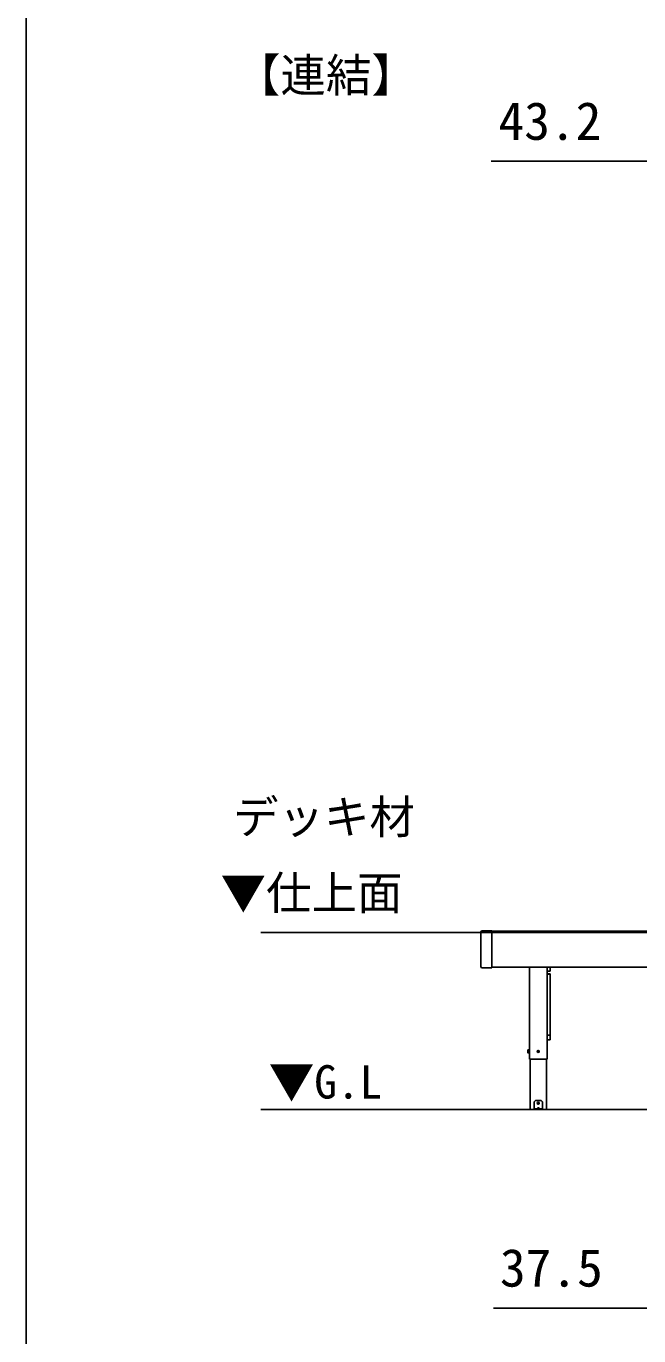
# Model space of a CAD drawing. Units: millimetres, scale not verified. Extents: x -10500 to 10500, y -15600 to 15524.
# Drawn here: x -10500 to -8075, y -11614 to -6435 of the extents above; entities that cross this region are included whole.
import ezdxf
from ezdxf.enums import TextEntityAlignment as Align

# ---------------------------------------------------------------- set-up
doc = ezdxf.new("R2010")
doc.units = ezdxf.units.MM
doc.header["$LTSCALE"] = 80
for name, color, linetype in [('0-2_USER1', 3, 'Continuous'), ('0-4_YKK_A1', 4, 'Continuous'), ('0-5_YKK_D', 6, 'Continuous'), ('0-6_YKK_ZWAK', 7, 'Continuous')]:
    doc.layers.add(name, color=color, linetype=linetype)
doc.styles.add('ＭＳ ゴシック', font='')
doc.styles.get('ＭＳ ゴシック').set_extended_font_data('MS Gothic')

msp = doc.modelspace()

# ---------------------------------------------------------------- linework, layer by layer
at = {"layer": '0-4_YKK_A1'}
for p, q in [((400.66, -10019.51), (-9571.02, -10019.51)), ((-8700, -10155.59), (-8700, -10015.42)), ((-8699.61, -10014.62), (-8699.71, -10014.72)), ((-8699.61, -10014.62), (-8697.39, -10012.4)), ((-8697.29, -10012.3), (-8697.39, -10012.4)), ((-8696.59, -10012.01), (-8658, -10012.01)), ((-8657, -10013.01), (-8657, -10015.42)), ((-6488, -10014.51), (-8657, -10014.51)), ((-8699.71, -10156.3), (-8699.61, -10156.4)), ((-8697.39, -10158.62), (-8699.61, -10156.4)), ((-8697.39, -10158.62), (-8697.29, -10158.72)), ((-8658, -10159.01), (-8696.59, -10159.01)), ((-6488, -10156.51), (-8657, -10156.51)), ((-8508.08, -10156.51), (-8508.08, -10519.51)), ((-8508, -10156.51), (-8508, -10519.51)), ((-8438, -10156.51), (-8438, -10519.51)), ((-8438, -10156.51), (-8438, -10519.51)), ((-8437.92, -10156.51), (-8437.92, -10519.51)), ((-8437.2, -10171.71), (-8426.8, -10171.71)), ((-8426.8, -10182.85), (-8437.2, -10182.85)), ((-8426.8, -10183.1), (-8437.2, -10183.1)), ((-8427, -10183.47), (-8437, -10183.47)), ((-8426, -10425.09), (-8426, -10184.39)), ((-8425.8, -10170.71), (-8425.8, -10156.51)), ((-8425.8, -10183.85), (-8425.8, -10201)), ((-8437.2, -10424.72), (-8426.8, -10424.72)), ((-8437.2, -10443.8), (-8426.8, -10443.8)), ((-8425.8, -10425.65), (-8425.8, -10425.78)), ((-8425.8, -10425.78), (-8425.8, -10426.31)), ((-8425.8, -10426.31), (-8425.8, -10428.87)), ((-8425.8, -10428.87), (-8425.8, -10440.56)), ((-8514.8, -10484.51), (-8514.35, -10483.73)), ((-8514.8, -10484.51), (-8514.8, -10494.51)), ((-8514.35, -10483.73), (-8510.8, -10483.73)), ((-8514.35, -10486.62), (-8510.8, -10486.62)), ((-8514.35, -10492.4), (-8510.8, -10492.4)), ((-8510.8, -10483.73), (-8510.8, -10495.28)), ((-8509.6, -10483.26), (-8508, -10483.26)), ((-8475.24, -10489.01), (-8474.14, -10488.99)), ((-8475.24, -10490.01), (-8474.14, -10490.03)), ((-8474.14, -10488.99), (-8473.62, -10488.89)), ((-8474.14, -10490.03), (-8473.62, -10490.13)), ((-8473.52, -10488.37), (-8473.62, -10488.89)), ((-8473.52, -10490.65), (-8473.62, -10490.13)), ((-8473.5, -10487.26), (-8473.52, -10488.37)), ((-8473.5, -10491.75), (-8473.52, -10490.65)), ((-8472.5, -10487.26), (-8472.48, -10488.37)), ((-8472.5, -10491.75), (-8472.48, -10490.65)), ((-8472.48, -10488.37), (-8472.38, -10488.89)), ((-8472.48, -10490.65), (-8472.38, -10490.13)), ((-8471.86, -10488.99), (-8472.38, -10488.89)), ((-8471.86, -10490.03), (-8472.38, -10490.13)), ((-8470.76, -10489.01), (-8471.86, -10488.99)), ((-8470.76, -10490.01), (-8471.86, -10490.03)), ((-8437.92, -10519.51), (-8508.08, -10519.51)), ((-8505.65, -10519.51), (-8505.65, -10719.51)), ((-8440.35, -10519.51), (-8440.35, -10719.51)), ((404.73, -10719.51), (-9571.02, -10719.51)), ((-8440.35, -10719.51), (-8505.65, -10719.51)), ((-8489, -10716.51), (-8489, -10689.34)), ((-8489, -10717.01), (-8489, -10716.51)), ((-8489, -10719.51), (-8489, -10717.01)), ((-8489, -10717.01), (-8488.41, -10717.01)), ((-8488.41, -10719.51), (-8489, -10719.51)), ((-8484, -10683.51), (-8488.41, -10687.92)), ((-8488.41, -10717.01), (-8484, -10717.01)), ((-8462, -10683.51), (-8484, -10683.51)), ((-8462, -10717.01), (-8484, -10717.01)), ((-8462, -10719.51), (-8484, -10719.51)), ((-8474.44, -10712.05), (-8478.9, -10716.51)), ((-8477, -10716.08), (-8477, -10716.51)), ((-8477, -10716.51), (-8469, -10716.51)), ((-8476.5, -10717.01), (-8469.5, -10717.01)), ((-8475.24, -10694.01), (-8474.14, -10693.99)), ((-8475.24, -10695.01), (-8474.14, -10695.03)), ((-8474.14, -10693.99), (-8473.62, -10693.89)), ((-8474.14, -10695.03), (-8473.62, -10695.13)), ((-8473.52, -10693.37), (-8473.62, -10693.89)), ((-8473.52, -10695.65), (-8473.62, -10695.13)), ((-8473.5, -10692.26), (-8473.52, -10693.37)), ((-8473.5, -10696.75), (-8473.52, -10695.65)), ((-8472.5, -10692.26), (-8472.48, -10693.37)), ((-8472.5, -10696.75), (-8472.48, -10695.65)), ((-8472.48, -10693.37), (-8472.38, -10693.89)), ((-8472.48, -10695.65), (-8472.38, -10695.13)), ((-8471.86, -10693.99), (-8472.38, -10693.89)), ((-8471.86, -10695.03), (-8472.38, -10695.13)), ((-8470.76, -10694.01), (-8471.86, -10693.99)), ((-8470.76, -10695.01), (-8471.86, -10695.03)), ((-8467.1, -10716.51), (-8471.56, -10712.05)), ((-8469, -10716.08), (-8469, -10716.51)), ((-8457.59, -10687.92), (-8462, -10683.51)), ((-8462, -10719.51), (-8462, -10717.01)), ((-8462, -10717.01), (-8457.59, -10717.01)), ((-8457.59, -10719.51), (-8462, -10719.51)), ((-8457.59, -10717.01), (-8457, -10717.01)), ((-8457, -10716.51), (-8457, -10689.34)), ((-8457, -10716.51), (-8457, -10717.01))]:
    msp.add_line(p, q, dxfattribs=at)
for points in [[(-8657, -10015.42), (-8657, -10155.59), (-8657, -10158.01)], [(-8425.8, -10440.56), (-8425.8, -10442.61), (-8425.8, -10442.8)], [(-8514.8, -10494.51), (-8514.35, -10495.28), (-8510.8, -10495.28)], [(-8508, -10495.76), (-8509.6, -10495.76), (-8509.6, -10483.26)], [(-8484, -10717.01), (-8484, -10719.51), (-8488.41, -10719.51)], [(-8457, -10717.01), (-8457, -10719.51), (-8457.59, -10719.51)]]:
    msp.add_lwpolyline(points, dxfattribs=at)
msp.add_lwpolyline([(-8510.8, -10483.76), (-8509.6, -10483.76), (-8509.6, -10495.26), (-8510.8, -10495.26)], close=True, dxfattribs=at)
for centre, radius in [((-8473, -10489.51), 4), ((-8470.88, -10491.63), 0.3), ((-8473, -10694.51), 4), ((-8470.88, -10696.63), 0.3)]:
    msp.add_circle(centre, radius, dxfattribs=at)
for centre, radius, start, end in [((-8699, -10015.42), 1, 135, 180), ((-8696.59, -10013.01), 1, 90, 135), ((-8658, -10013.01), 1, 0, 90), ((-8699, -10155.59), 1, 180, 225), ((-8696.59, -10158.01), 1, 225, 270), ((-8658, -10158.01), 1, 270, 0), ((-8437.2, -10170.71), 1, 223.92867, 270), ((-8437.2, -10183.85), 1, 90, 136.07133), ((-8437.21, -10184.12), 1.03, 89.33234, 133.67747), ((-8437.04, -10184.43), 0.964, 87.79679, 156.39643), ((-8426.96, -10184.43), 0.964, 2.3873, 92.20321), ((-8426.8, -10170.71), 1, 270, 0), ((-8426.8, -10183.85), 1, 0, 90), ((-8426.76, -10184.06), 0.964, 2.3873, 92.20321), ((-8426.68, -10201), 0.881, 320.61871, 359.66491), ((-8437.24, -10425.69), 0.964, 87.79679, 135.1392), ((-8437.2, -10442.8), 1, 223.92867, 270), ((-8426.76, -10425.69), 0.964, 2.3873, 92.20321), ((-8426.8, -10442.8), 1, 270, 0), ((-8512.24, -10485.18), 2.56, 145.61708, 214.38292), ((-8505.25, -10489.51), 9.55, 162.41276, 197.58724), ((-8512.24, -10493.84), 2.56, 145.61708, 214.38292), ((-8473, -10489.51), 2.3, 167.44414, 192.55586), ((-8473, -10489.51), 2.3, 77.44414, 102.55586), ((-8473, -10489.51), 2.3, 257.44414, 282.55586), ((-8473, -10489.51), 2.3, 347.44414, 12.55586), ((-8487, -10689.34), 2, 135, 180), ((-8476, -10716.08), 1, 126.03188, 180), ((-8476.5, -10716.51), 0.5, 180, 270), ((-8473, -10720.21), 6.1, 53.96812, 126.03188), ((-8473, -10694.51), 2.3, 167.44414, 192.55586), ((-8473, -10694.51), 2.3, 77.44414, 102.55586), ((-8473, -10694.51), 2.3, 257.44414, 282.55586), ((-8473, -10694.51), 2.3, 347.44414, 12.55586), ((-8469.5, -10716.51), 0.5, 270, 0), ((-8470, -10716.08), 1, 0, 53.96812), ((-8459, -10689.34), 2, 0, 45)]:
    msp.add_arc(centre, radius, start, end, dxfattribs=at)
for centre, major_axis, ratio, start_param, end_param in [((-8478.4, -10716.51), (0.688, 0.425), 0.381966, 2.1243707, 3.695167), ((-8473, -10714.94), (0, -3.54), 0.707107, 2.5261129, 3.7570724), ((-8467.6, -10716.51), (0.688, -0.425), 0.381966, 5.7296109, 7.3004073)]:
    msp.add_ellipse(centre, major_axis=major_axis, ratio=ratio, start_param=start_param, end_param=end_param, dxfattribs=at)
at = {"layer": '0-5_YKK_D'}
for p, q in [((-7956.2, -6969.17), (-8660.06, -6969.17)), ((-7950.5, -11504.51), (-8649.73, -11504.51))]:
    msp.add_line(p, q, dxfattribs=at)
at = {"layer": '0-6_YKK_ZWAK'}
msp.add_line((-10500, 14999.5), (-10500, -15600.5), dxfattribs=at)

# ---------------------------------------------------------------- texts
at = {"layer": '0-2_USER1', "style": 'ＭＳ ゴシック'}
for s, p in [('【連結】', (-9673.68, -6734.23)), ('デッキ材', (-9681.12, -9667.7)), ('▼仕上面', (-9730.68, -9968.1)), ('▼G.L', (-9539.78, -10715.43))]:
    msp.add_text(s, height=132, dxfattribs=at).set_placement(p, align=Align.BOTTOM_LEFT)
at = {"layer": '0-5_YKK_D', "style": 'ＭＳ ゴシック'}
for s, p in [('43.2', (-8630.5, -6929.17)), ('37.5', (-8624.8, -11464.51))]:
    msp.add_text(s, height=149.6, dxfattribs=at).set_placement(p, align=Align.BOTTOM_LEFT)

doc.saveas('drawing.dxf')
